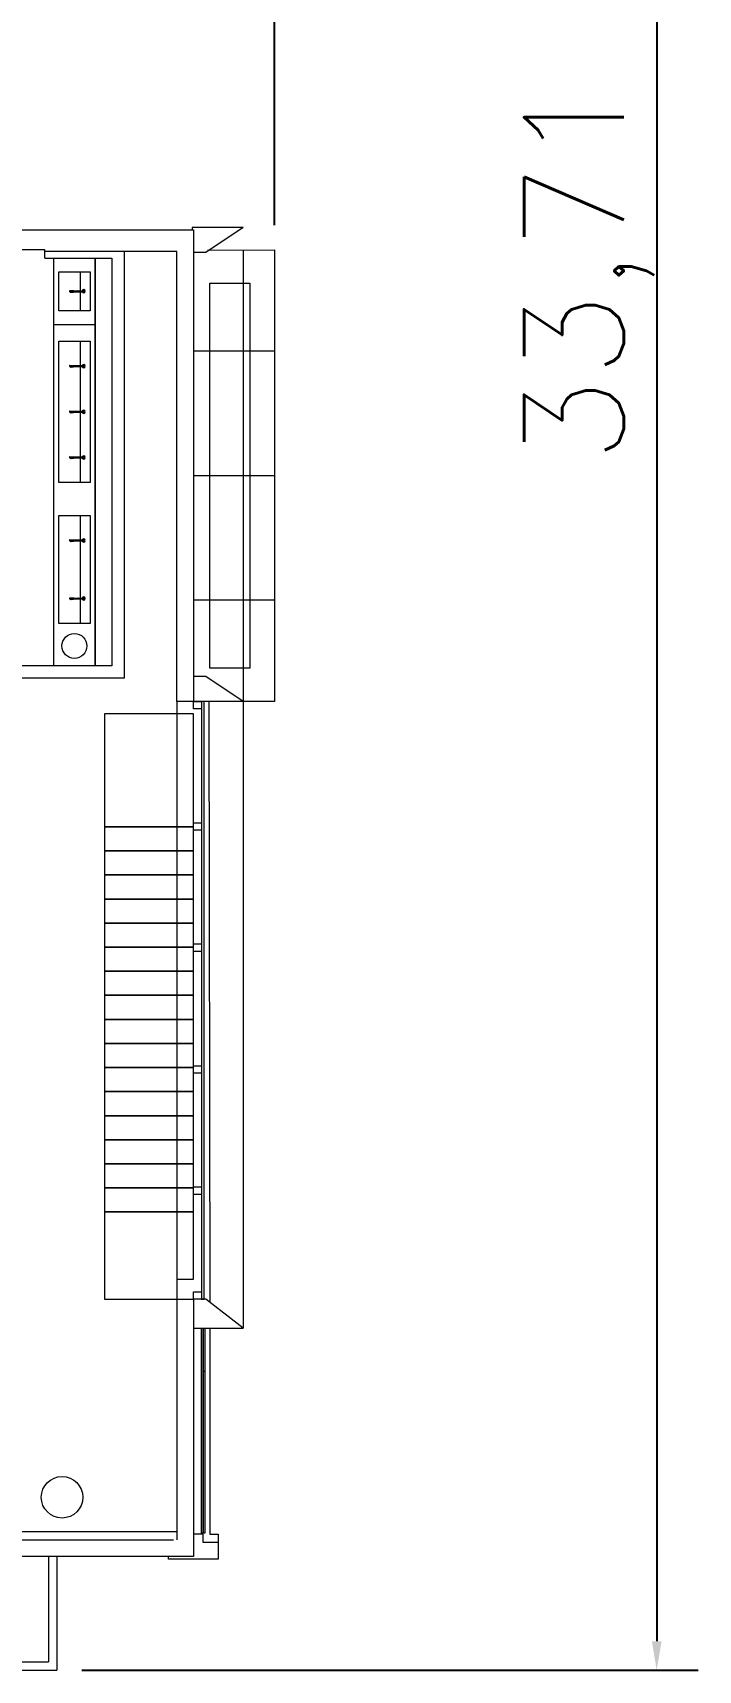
# Model space of a CAD drawing. Header units: metres. Extents: x 2999 to 3109, y 1752 to 1796.
# Drawn here: x 3100.71 to 3108.72, y 1756.78 to 1776.5 of the extents above; entities that cross this region are included whole.
import ezdxf

# ---------------------------------------------------------------- set-up
doc = ezdxf.new("R2010")
doc.units = ezdxf.units.M
doc.layers.add('PAREDES', color=7, linetype='Continuous')
doc.layers.add('VAGAS', color=253, linetype='Continuous')
doc.styles.add('ROMANS', font='romans', dxfattribs={"height": 0.16})
doc.styles.get("Standard").update_dxf_attribs({"font": 'arial.ttf'})
doc.dimstyles.new('Cota', dxfattribs={"dimtxt": 0.07, "dimasz": 0.08, "dimexe": 0.04, "dimexo": 0.04, "dimgap": 0.02, "dimtad": 1, "dimtxsty": 'Standard', "dimcen": 2.5, "dimclrd": 252, "dimclre": 252, "dimadec": 0, "dimazin": 0, "dimtfac": 1, "dimtmove": 0, "dimatfit": 3, "dimfxl": 1, "dimarcsym": 0})

# ---------------------------------------------------------------- blocks, each defined once
blk = doc.blocks.new('*D8')
at = {"layer": 'DEFPOINTS', "color": 0, "transparency": 16777216}
for p in [(3103.622, 1794.632), (2999.377, 1774.084), (3103.622, 1773.887)]:
    blk.add_point(p, dxfattribs=at)
at = {"layer": 'VAGAS', "color": 1, "lineweight": -2, "transparency": 16777216}
for p, q in [((2999.377, 1774.384), (2999.377, 1795.132)), ((3103.622, 1774.187), (3103.622, 1795.132)), ((2999.727, 1794.632), (3103.272, 1794.632))]:
    blk.add_line(p, q, dxfattribs=at)
at = {"layer": 'VAGAS', "color": 1, "transparency": 16777216}
for points in [[(2999.727, 1794.69), (2999.727, 1794.573), (2999.377, 1794.632)], [(3103.272, 1794.69), (3103.272, 1794.573), (3103.622, 1794.632)]]:
    blk.add_solid(points, dxfattribs=at)
at = {"layer": 'VAGAS', "color": 7, "transparency": 16777216, "insert": (3051.499, 1795.446), "char_height": 0.16, "attachment_point": 5, "style": 'ROMANS'}
blk.add_mtext('{\\H7.5x;104,25}', dxfattribs=at)
blk = doc.blocks.new('_ArchTick')
at = {"color": 0, "linetype": 'ByBlock', "const_width": 0.15}
blk.add_lwpolyline([(-0.5, -0.5), (0.5, 0.5)], dxfattribs=at)
blk = doc.blocks.new('*D9')
at = {"layer": 'DEFPOINTS', "color": 0, "transparency": 16777216}
for p in [(3055.03, 1790.49), (3101.001, 1756.777), (3108.221, 1756.777)]:
    blk.add_point(p, dxfattribs=at)
at = {"layer": 'VAGAS', "color": 1, "lineweight": -2, "transparency": 16777216}
for p, q in [((3055.33, 1790.49), (3108.721, 1790.49)), ((3108.221, 1790.14), (3108.221, 1757.127)), ((3101.301, 1756.777), (3108.721, 1756.777))]:
    blk.add_line(p, q, dxfattribs=at)
at = {"layer": 'VAGAS', "color": 1, "transparency": 16777216}
for points in [[(3108.163, 1790.14), (3108.28, 1790.14), (3108.221, 1790.49)], [(3108.163, 1757.127), (3108.28, 1757.127), (3108.221, 1756.777)]]:
    blk.add_solid(points, dxfattribs=at)
at = {"layer": 'VAGAS', "color": 7, "transparency": 16777216, "insert": (3107.407, 1773.634), "char_height": 0.16, "attachment_point": 5, "rotation": 90, "style": 'ROMANS'}
blk.add_mtext('{\\H7.5x;33,71}', dxfattribs=at)

msp = doc.modelspace()

# ---------------------------------------------------------------- linework, layer by layer
at = {"layer": 'PAREDES', "color": 253, "lineweight": 0}
for p, q in [((3074.452, 1774.127), (3102.643, 1774.127)), ((3103.243, 1774.157), (3102.63, 1774.157)), ((3102.63, 1774.157), (3102.63, 1774.127)), ((3102.643, 1774.127), (3102.643, 1768.447)), ((3103.243, 1774.157), (3102.793, 1773.857)), ((3100.857, 1773.887), (3100.057, 1773.887)), ((3100.857, 1773.787), (3100.857, 1773.887)), ((3102.443, 1773.867), (3100.857, 1773.867)), ((3100.857, 1773.787), (3101.662, 1773.787)), ((3100.962, 1768.877), (3100.962, 1773.787)), ((3100.962, 1773.787), (3101.462, 1773.787)), ((3101.462, 1768.877), (3101.462, 1773.787)), ((3101.462, 1773.787), (3101.662, 1773.787)), ((3101.462, 1773.787), (3101.462, 1768.877)), ((3101.662, 1773.787), (3101.662, 1768.877)), ((3101.812, 1773.867), (3101.812, 1768.727)), ((3101.812, 1773.787), (3101.812, 1773.787)), ((3102.443, 1768.447), (3102.443, 1773.867)), ((3102.793, 1773.857), (3102.643, 1773.857)), ((3102.812, 1773.886), (3103.622, 1773.887)), ((3103.243, 1773.887), (3103.243, 1760.897)), ((3103.622, 1773.887), (3103.622, 1768.447)), ((3101.022, 1773.624), (3101.402, 1773.624)), ((3101.022, 1773.154), (3101.022, 1773.624)), ((3101.282, 1773.624), (3101.282, 1773.154)), ((3101.402, 1773.624), (3101.402, 1773.154)), ((3101.158, 1773.395), (3101.152, 1773.395)), ((3101.158, 1773.383), (3101.152, 1773.383)), ((3101.157, 1773.389), (3101.197, 1773.389)), ((3101.158, 1773.394), (3101.198, 1773.394)), ((3101.158, 1773.384), (3101.198, 1773.384)), ((3101.159, 1773.396), (3101.199, 1773.396)), ((3101.159, 1773.382), (3101.199, 1773.382)), ((3101.16, 1773.398), (3101.2, 1773.398)), ((3101.16, 1773.38), (3101.175, 1773.38)), ((3101.191, 1773.389), (3101.17, 1773.377)), ((3101.192, 1773.387), (3101.171, 1773.375)), ((3101.179, 1773.38), (3101.2, 1773.38)), ((3101.202, 1773.394), (3101.322, 1773.394)), ((3101.202, 1773.384), (3101.322, 1773.384)), ((3101.203, 1773.393), (3101.325, 1773.393)), ((3101.203, 1773.389), (3101.327, 1773.389)), ((3101.203, 1773.386), (3101.325, 1773.386)), ((3102.843, 1768.847), (3102.843, 1773.487)), ((3102.843, 1773.487), (3103.323, 1773.487)), ((3103.323, 1773.487), (3103.323, 1768.847)), ((3101.402, 1773.154), (3101.022, 1773.154)), ((3100.962, 1772.987), (3101.462, 1772.987)), ((3101.022, 1772.787), (3101.402, 1772.787)), ((3101.022, 1771.087), (3101.022, 1772.787)), ((3101.282, 1772.787), (3101.282, 1771.087)), ((3101.402, 1772.787), (3101.402, 1771.087)), ((3103.622, 1772.667), (3102.643, 1772.667)), ((3101.158, 1772.493), (3101.152, 1772.493)), ((3101.158, 1772.482), (3101.152, 1772.482)), ((3101.157, 1772.487), (3101.197, 1772.487)), ((3101.158, 1772.492), (3101.198, 1772.492)), ((3101.158, 1772.483), (3101.198, 1772.483)), ((3101.159, 1772.495), (3101.199, 1772.495)), ((3101.159, 1772.48), (3101.199, 1772.48)), ((3101.16, 1772.496), (3101.2, 1772.496)), ((3101.16, 1772.479), (3101.175, 1772.479)), ((3101.191, 1772.487), (3101.17, 1772.476)), ((3101.192, 1772.486), (3101.171, 1772.474)), ((3101.179, 1772.479), (3101.2, 1772.479)), ((3101.202, 1772.493), (3101.322, 1772.493)), ((3101.202, 1772.483), (3101.322, 1772.483)), ((3101.203, 1772.491), (3101.325, 1772.491)), ((3101.203, 1772.487), (3101.327, 1772.487)), ((3101.203, 1772.484), (3101.325, 1772.484)), ((3101.158, 1771.943), (3101.152, 1771.943)), ((3101.158, 1771.932), (3101.152, 1771.932)), ((3101.157, 1771.937), (3101.197, 1771.937)), ((3101.158, 1771.942), (3101.198, 1771.942)), ((3101.158, 1771.933), (3101.198, 1771.933)), ((3101.159, 1771.945), (3101.199, 1771.945)), ((3101.159, 1771.93), (3101.199, 1771.93)), ((3101.16, 1771.946), (3101.2, 1771.946)), ((3101.16, 1771.929), (3101.175, 1771.929)), ((3101.191, 1771.937), (3101.17, 1771.926)), ((3101.192, 1771.936), (3101.171, 1771.924)), ((3101.179, 1771.929), (3101.2, 1771.929)), ((3101.202, 1771.943), (3101.322, 1771.943)), ((3101.202, 1771.933), (3101.322, 1771.933)), ((3101.203, 1771.941), (3101.325, 1771.941)), ((3101.203, 1771.937), (3101.327, 1771.937)), ((3101.203, 1771.934), (3101.325, 1771.934)), ((3101.158, 1771.393), (3101.152, 1771.393)), ((3101.158, 1771.382), (3101.152, 1771.382)), ((3101.157, 1771.387), (3101.197, 1771.387)), ((3101.158, 1771.392), (3101.198, 1771.392)), ((3101.158, 1771.383), (3101.198, 1771.383)), ((3101.159, 1771.395), (3101.199, 1771.395)), ((3101.159, 1771.38), (3101.199, 1771.38)), ((3101.16, 1771.396), (3101.2, 1771.396)), ((3101.16, 1771.379), (3101.175, 1771.379)), ((3101.191, 1771.387), (3101.17, 1771.376)), ((3101.192, 1771.386), (3101.171, 1771.374)), ((3101.179, 1771.379), (3101.2, 1771.379)), ((3101.202, 1771.393), (3101.322, 1771.393)), ((3101.202, 1771.383), (3101.322, 1771.383)), ((3101.203, 1771.391), (3101.325, 1771.391)), ((3101.203, 1771.387), (3101.327, 1771.387)), ((3101.203, 1771.384), (3101.325, 1771.384)), ((3103.622, 1771.167), (3102.643, 1771.167)), ((3101.402, 1771.087), (3101.022, 1771.087)), ((3101.022, 1770.687), (3101.402, 1770.687)), ((3101.022, 1769.387), (3101.022, 1770.687)), ((3101.282, 1770.687), (3101.282, 1769.387)), ((3101.402, 1770.687), (3101.402, 1769.387)), ((3101.158, 1770.393), (3101.152, 1770.393)), ((3101.158, 1770.382), (3101.152, 1770.382)), ((3101.157, 1770.387), (3101.197, 1770.387)), ((3101.158, 1770.392), (3101.198, 1770.392)), ((3101.158, 1770.383), (3101.198, 1770.383)), ((3101.159, 1770.395), (3101.199, 1770.395)), ((3101.159, 1770.38), (3101.199, 1770.38)), ((3101.16, 1770.396), (3101.2, 1770.396)), ((3101.16, 1770.379), (3101.175, 1770.379)), ((3101.191, 1770.387), (3101.17, 1770.376)), ((3101.192, 1770.386), (3101.171, 1770.374)), ((3101.179, 1770.379), (3101.2, 1770.379)), ((3101.202, 1770.393), (3101.322, 1770.393)), ((3101.202, 1770.383), (3101.322, 1770.383)), ((3101.203, 1770.391), (3101.325, 1770.391)), ((3101.203, 1770.387), (3101.327, 1770.387)), ((3101.203, 1770.384), (3101.325, 1770.384)), ((3101.158, 1769.693), (3101.152, 1769.693)), ((3101.158, 1769.682), (3101.152, 1769.682)), ((3101.157, 1769.687), (3101.197, 1769.687)), ((3101.158, 1769.692), (3101.198, 1769.692)), ((3101.158, 1769.683), (3101.198, 1769.683)), ((3101.159, 1769.695), (3101.199, 1769.695)), ((3101.159, 1769.68), (3101.199, 1769.68)), ((3101.16, 1769.696), (3101.2, 1769.696)), ((3101.16, 1769.679), (3101.175, 1769.679)), ((3101.191, 1769.687), (3101.17, 1769.676)), ((3101.192, 1769.686), (3101.171, 1769.674)), ((3101.179, 1769.679), (3101.2, 1769.679)), ((3101.202, 1769.693), (3101.322, 1769.693)), ((3101.202, 1769.683), (3101.322, 1769.683)), ((3101.203, 1769.691), (3101.325, 1769.691)), ((3101.203, 1769.687), (3101.327, 1769.687)), ((3101.203, 1769.684), (3101.325, 1769.684)), ((3103.622, 1769.667), (3102.643, 1769.667)), ((3101.402, 1769.387), (3101.022, 1769.387)), ((3101.662, 1768.877), (3100.142, 1768.877)), ((3101.662, 1768.877), (3100.142, 1768.877)), ((3101.462, 1768.877), (3100.962, 1768.877)), ((3101.507, 1768.877), (3101.462, 1768.877)), ((3101.662, 1768.877), (3101.507, 1768.877)), ((3103.323, 1768.847), (3102.843, 1768.847)), ((3101.812, 1768.727), (3093.772, 1768.727)), ((3102.443, 1768.447), (3102.443, 1768.747)), ((3102.793, 1768.747), (3102.643, 1768.747)), ((3103.243, 1768.447), (3102.793, 1768.747)), ((3102.443, 1768.447), (3102.443, 1761.247)), ((3102.643, 1768.447), (3102.443, 1768.447)), ((3103.243, 1768.447), (3102.443, 1768.447)), ((3102.643, 1768.447), (3102.743, 1768.447)), ((3102.643, 1768.357), (3102.643, 1768.447)), ((3102.743, 1768.447), (3102.743, 1761.247)), ((3102.773, 1768.447), (3102.743, 1768.447)), ((3102.743, 1768.447), (3102.743, 1768.357)), ((3102.773, 1761.247), (3102.773, 1768.447)), ((3102.831, 1768.447), (3102.842, 1761.214)), ((3103.622, 1768.447), (3103.23, 1768.446)), ((3101.573, 1768.297), (3101.573, 1766.938)), ((3102.643, 1768.297), (3101.573, 1768.297)), ((3101.573, 1768.297), (3101.573, 1768.297)), ((3102.743, 1768.357), (3102.643, 1768.357)), ((3102.643, 1762.298), (3102.643, 1768.297)), ((3101.573, 1766.978), (3101.573, 1766.938)), ((3102.643, 1766.938), (3101.573, 1766.938)), ((3101.613, 1766.938), (3101.573, 1766.938)), ((3101.573, 1766.938), (3101.573, 1766.648)), ((3101.573, 1766.938), (3101.613, 1766.938)), ((3101.573, 1766.938), (3102.643, 1766.938)), ((3102.643, 1766.987), (3102.743, 1766.987)), ((3102.643, 1766.897), (3102.643, 1766.987)), ((3102.743, 1766.897), (3102.643, 1766.897)), ((3102.743, 1766.987), (3102.743, 1766.897)), ((3102.643, 1766.648), (3101.573, 1766.648)), ((3101.613, 1766.648), (3101.573, 1766.648)), ((3101.573, 1766.648), (3101.573, 1766.358)), ((3101.573, 1766.648), (3101.613, 1766.648)), ((3101.573, 1766.648), (3102.643, 1766.648)), ((3102.643, 1766.358), (3101.573, 1766.358)), ((3101.613, 1766.358), (3101.573, 1766.358)), ((3101.573, 1766.358), (3101.573, 1766.068)), ((3101.573, 1766.358), (3101.613, 1766.358)), ((3101.573, 1766.358), (3102.643, 1766.358)), ((3102.643, 1766.068), (3101.573, 1766.068)), ((3101.613, 1766.068), (3101.573, 1766.068)), ((3101.573, 1766.068), (3101.573, 1765.778)), ((3101.573, 1766.068), (3101.613, 1766.068)), ((3101.573, 1766.068), (3102.643, 1766.068)), ((3102.643, 1765.778), (3101.573, 1765.778)), ((3101.613, 1765.778), (3101.573, 1765.778)), ((3101.573, 1765.778), (3101.573, 1765.488)), ((3101.573, 1765.778), (3101.613, 1765.778)), ((3101.573, 1765.778), (3102.643, 1765.778)), ((3102.643, 1765.488), (3101.573, 1765.488)), ((3101.613, 1765.488), (3101.573, 1765.488)), ((3101.573, 1765.488), (3101.573, 1765.198)), ((3101.573, 1765.488), (3101.613, 1765.488)), ((3101.573, 1765.488), (3102.643, 1765.488)), ((3102.643, 1765.527), (3102.743, 1765.527)), ((3102.643, 1765.437), (3102.643, 1765.527)), ((3102.743, 1765.527), (3102.743, 1765.437)), ((3102.743, 1765.437), (3102.643, 1765.437)), ((3102.643, 1765.198), (3101.573, 1765.198)), ((3101.613, 1765.198), (3101.573, 1765.198)), ((3101.573, 1765.198), (3101.573, 1764.908)), ((3101.573, 1765.198), (3101.613, 1765.198)), ((3101.573, 1765.198), (3102.643, 1765.198)), ((3102.643, 1764.908), (3101.573, 1764.908)), ((3101.613, 1764.908), (3101.573, 1764.908)), ((3101.573, 1764.908), (3101.573, 1764.618)), ((3101.573, 1764.908), (3101.613, 1764.908)), ((3101.573, 1764.908), (3102.643, 1764.908)), ((3102.643, 1764.618), (3101.573, 1764.618)), ((3101.613, 1764.618), (3101.573, 1764.618)), ((3101.573, 1764.618), (3101.573, 1764.328)), ((3101.573, 1764.618), (3101.613, 1764.618)), ((3101.573, 1764.618), (3102.643, 1764.618)), ((3102.643, 1764.328), (3101.573, 1764.328)), ((3101.573, 1764.328), (3101.573, 1764.038)), ((3101.573, 1764.328), (3102.643, 1764.328)), ((3102.643, 1764.328), (3102.603, 1764.328)), ((3102.643, 1764.038), (3102.643, 1764.328)), ((3102.643, 1764.038), (3101.573, 1764.038)), ((3101.573, 1764.038), (3101.573, 1763.748)), ((3101.573, 1764.038), (3102.643, 1764.038)), ((3102.643, 1764.06), (3102.743, 1764.06)), ((3102.643, 1763.97), (3102.643, 1764.06)), ((3102.643, 1763.748), (3102.643, 1764.038)), ((3102.743, 1763.97), (3102.643, 1763.97)), ((3102.743, 1764.06), (3102.743, 1763.97)), ((3102.643, 1763.748), (3101.573, 1763.748)), ((3101.573, 1763.748), (3101.573, 1763.458)), ((3101.573, 1763.748), (3102.643, 1763.748)), ((3102.643, 1763.458), (3102.643, 1763.748)), ((3102.643, 1763.458), (3101.573, 1763.458)), ((3101.573, 1763.458), (3101.573, 1763.168)), ((3101.573, 1763.458), (3102.643, 1763.458)), ((3102.643, 1763.168), (3102.643, 1763.458)), ((3102.643, 1763.168), (3101.573, 1763.168)), ((3101.573, 1763.168), (3101.573, 1762.878)), ((3101.573, 1763.168), (3102.643, 1763.168)), ((3102.643, 1762.878), (3102.643, 1763.168)), ((3101.573, 1762.878), (3102.643, 1762.878)), ((3102.643, 1762.878), (3101.573, 1762.878)), ((3101.573, 1762.878), (3101.573, 1762.588)), ((3102.643, 1762.588), (3102.643, 1762.878)), ((3101.573, 1762.588), (3102.643, 1762.588)), ((3102.643, 1762.588), (3101.573, 1762.588)), ((3101.573, 1762.588), (3101.573, 1762.298)), ((3102.643, 1762.6), (3102.743, 1762.6)), ((3102.643, 1762.51), (3102.643, 1762.6)), ((3102.643, 1762.298), (3102.643, 1762.588)), ((3102.743, 1762.51), (3102.643, 1762.51)), ((3102.743, 1762.6), (3102.743, 1762.51)), ((3101.573, 1762.298), (3102.643, 1762.298)), ((3102.643, 1762.298), (3101.573, 1762.298)), ((3101.573, 1762.298), (3101.573, 1761.247)), ((3102.643, 1761.487), (3102.643, 1762.298)), ((3102.443, 1761.487), (3102.643, 1761.487)), ((3102.643, 1761.487), (3102.643, 1761.487)), ((3102.643, 1761.337), (3102.743, 1761.337)), ((3102.643, 1761.247), (3102.643, 1761.337)), ((3102.743, 1761.337), (3102.743, 1761.247)), ((3101.573, 1761.247), (3102.443, 1761.247)), ((3102.443, 1761.247), (3102.643, 1761.247)), ((3102.443, 1761.247), (3102.443, 1758.347)), ((3102.643, 1761.247), (3102.643, 1758.147)), ((3102.793, 1761.247), (3102.643, 1761.247)), ((3102.743, 1761.247), (3102.643, 1761.247)), ((3102.743, 1761.247), (3102.773, 1761.247)), ((3103.243, 1760.897), (3102.793, 1761.247)), ((3102.643, 1760.897), (3103.243, 1760.897)), ((3102.743, 1758.43), (3102.743, 1760.897)), ((3102.743, 1760.897), (3102.763, 1760.897)), ((3102.763, 1758.43), (3102.763, 1760.897)), ((3102.763, 1760.897), (3102.783, 1760.897)), ((3102.763, 1760.897), (3102.763, 1758.43)), ((3102.783, 1760.897), (3102.783, 1758.43)), ((3102.843, 1760.897), (3102.843, 1758.415)), ((3102.763, 1760.38), (3102.783, 1760.38)), ((3100.473, 1758.447), (3102.443, 1758.447)), ((3100.473, 1758.347), (3102.403, 1758.347)), ((3102.763, 1758.415), (3102.643, 1758.415)), ((3102.763, 1758.43), (3102.743, 1758.43)), ((3102.783, 1758.43), (3102.763, 1758.43)), ((3102.763, 1758.315), (3102.763, 1758.415)), ((3102.843, 1758.415), (3102.943, 1758.415)), ((3102.943, 1758.415), (3102.943, 1758.115)), ((3102.643, 1758.147), (3089.022, 1758.147)), ((3100.901, 1758.147), (3100.901, 1756.877)), ((3101.001, 1758.147), (3101.001, 1756.777)), ((3102.343, 1758.115), (3102.343, 1758.147)), ((3102.943, 1758.315), (3102.763, 1758.315)), ((3102.943, 1758.115), (3102.343, 1758.115)), ((3093.044, 1756.777), (3101.001, 1756.777)), ((3093.144, 1756.877), (3100.901, 1756.877))]:
    msp.add_line(p, q, dxfattribs=at)
for centre, radius in [((3101.211, 1769.116), 0.15), ((3101.063, 1758.861), 0.25)]:
    msp.add_circle(centre, radius, dxfattribs=at)
for centre, radius, start, end in [((3101.162, 1773.389), 0.0119, 151.1536, 208.8464), ((3101.17, 1773.389), 0.0128, 138.5807, 222.7509), ((3101.171, 1773.377), 0.00109, 139.7083, 273.3619), ((3101.19, 1773.388), 0.00127, 334.4269, 78.6433), ((3101.211, 1773.389), 0.0138, 140.1213, 217.1739), ((3101.191, 1773.389), 0.0126, 315.3887, 41.9065), ((3101.252, 1773.389), 0.005, 270.2852, 89.7556), ((3101.322, 1773.389), 0.0199, 194.4617, 165.3904), ((3101.322, 1773.389), 0.005, 270.2852, 89.7556), ((3101.162, 1772.487), 0.0119, 151.1536, 208.8464), ((3101.17, 1772.488), 0.0128, 138.5807, 222.7509), ((3101.171, 1772.475), 0.00109, 139.7083, 273.3619), ((3101.19, 1772.486), 0.00127, 334.4269, 78.6433), ((3101.211, 1772.487), 0.0138, 140.1213, 217.1739), ((3101.191, 1772.488), 0.0126, 315.3887, 41.9065), ((3101.252, 1772.488), 0.005, 270.2852, 89.7556), ((3101.322, 1772.487), 0.0199, 194.4617, 165.3904), ((3101.322, 1772.488), 0.005, 270.2852, 89.7556), ((3101.322, 1771.937), 0.0199, 194.4617, 165.3904), ((3101.162, 1771.937), 0.0119, 151.1536, 208.8464), ((3101.17, 1771.938), 0.0128, 138.5807, 222.7509), ((3101.171, 1771.925), 0.00109, 139.7083, 273.3619), ((3101.19, 1771.936), 0.00127, 334.4269, 78.6433), ((3101.211, 1771.937), 0.0138, 140.1213, 217.1739), ((3101.191, 1771.938), 0.0126, 315.3887, 41.9065), ((3101.252, 1771.938), 0.005, 270.2852, 89.7556), ((3101.322, 1771.938), 0.005, 270.2852, 89.7556), ((3101.162, 1771.387), 0.0119, 151.1536, 208.8464), ((3101.17, 1771.388), 0.0128, 138.5807, 222.7509), ((3101.171, 1771.375), 0.00109, 139.7083, 273.3619), ((3101.19, 1771.386), 0.00127, 334.4269, 78.6433), ((3101.211, 1771.387), 0.0138, 140.1213, 217.1739), ((3101.191, 1771.388), 0.0126, 315.3887, 41.9065), ((3101.252, 1771.388), 0.005, 270.2852, 89.7556), ((3101.322, 1771.387), 0.0199, 194.4617, 165.3904), ((3101.322, 1771.388), 0.005, 270.2852, 89.7556), ((3101.162, 1770.387), 0.0119, 151.1536, 208.8464), ((3101.17, 1770.388), 0.0128, 138.5807, 222.7509), ((3101.171, 1770.375), 0.00109, 139.7083, 273.3619), ((3101.19, 1770.386), 0.00127, 334.4269, 78.6433), ((3101.211, 1770.387), 0.0138, 140.1213, 217.1739), ((3101.191, 1770.388), 0.0126, 315.3887, 41.9065), ((3101.252, 1770.388), 0.005, 270.2852, 89.7556), ((3101.322, 1770.387), 0.0199, 194.4617, 165.3904), ((3101.322, 1770.388), 0.005, 270.2852, 89.7556), ((3101.162, 1769.687), 0.0119, 151.1536, 208.8464), ((3101.17, 1769.688), 0.0128, 138.5807, 222.7509), ((3101.171, 1769.675), 0.00109, 139.7083, 273.3619), ((3101.19, 1769.686), 0.00127, 334.4269, 78.6433), ((3101.211, 1769.687), 0.0138, 140.1213, 217.1739), ((3101.191, 1769.688), 0.0126, 315.3887, 41.9065), ((3101.252, 1769.688), 0.005, 270.2852, 89.7556), ((3101.322, 1769.687), 0.0199, 194.4617, 165.3904), ((3101.322, 1769.688), 0.005, 270.2852, 89.7556)]:
    msp.add_arc(centre, radius, start, end, dxfattribs=at)

# ---------------------------------------------------------------- dimensions: what is measured, and where the dimension line sits
at = {"layer": 'VAGAS', "color": 253}
dim = msp.add_linear_dim(base=(3103.6223, 1794.6316), p1=(2999.3766, 1774.0836), p2=(3103.6223, 1773.8875), text='{\\H7.5x;<>}', dimstyle='Cota', override={"dimtxt": 0.63, "dimasz": 0.35, "dimexe": 0.5, "dimexo": 0.3, "dimgap": 0.1, "dimtxsty": 'ROMANS', "dimblk1": 'ArchTick', "dimblk2": 'ArchTick', "dimclrd": 1, "dimclre": 1, "dimclrt": 7}, dxfattribs=at)
dim.commit()
dim.dimension.update_dxf_attribs({"geometry": '*D8', "text_midpoint": (3051.4994, 1795.4458)})
dim = msp.add_linear_dim(base=(3108.221, 1756.777), p1=(3055.03, 1790.49), p2=(3101.001, 1756.777), angle=270, text='{\\H7.5x;<>}', dimstyle='Cota', override={"dimtxt": 0.63, "dimasz": 0.35, "dimexe": 0.5, "dimexo": 0.3, "dimgap": 0.1, "dimtxsty": 'ROMANS', "dimblk1": 'ArchTick', "dimblk2": 'ArchTick', "dimclrd": 1, "dimclre": 1, "dimclrt": 7}, dxfattribs=at)
dim.commit()
dim.dimension.update_dxf_attribs({"geometry": '*D9', "text_midpoint": (3107.407, 1773.634)})

doc.saveas('drawing.dxf')
